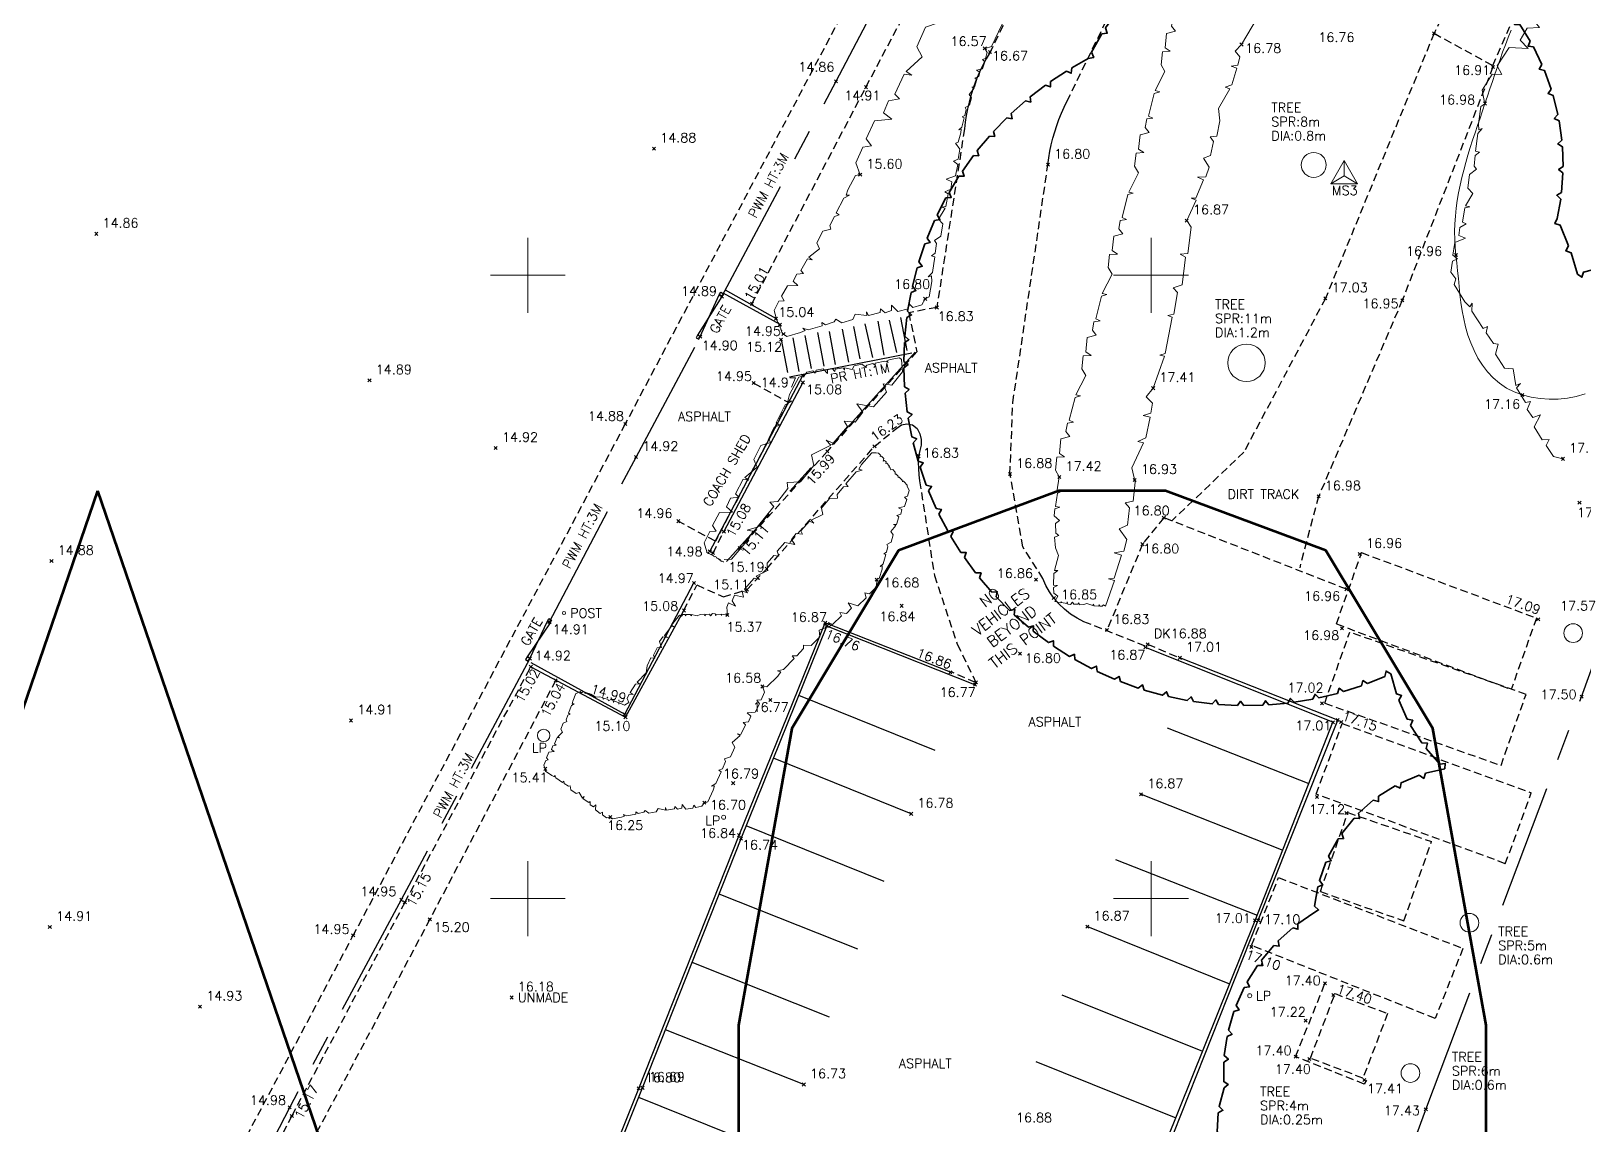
# Model space of a CAD drawing. Extents: x 521064 to 521635, y 174590 to 175241.
# Drawn here: x 521424.05 to 521473.9, y 174672.74 to 174707.84 of the extents above; entities that cross this region are included whole.
import ezdxf
from ezdxf.enums import TextEntityAlignment as Align

# ---------------------------------------------------------------- set-up
doc = ezdxf.new("R2010")
doc.units = 0
doc.header["$PDMODE"] = 3
doc.header["$PDSIZE"] = 0.05
for name, pattern in [('Centre', [7, 4, -1, 1, -1]), ('DASHED', [0.75, 0.5, -0.25]), ('HIDDEN', [0.375, 0.25, -0.125])]:
    doc.linetypes.add(name, pattern=pattern)
doc.layers.get('0').update_dxf_attribs({"linetype": 'CONTINUOUS', "lineweight": 18})
for name, color, linetype, lineweight in [('I031G_SURVEY-GRID', 7, 'CONTINUOUS', 18), ('I042T_SURVEY-STA', 1, 'CONTINUOUS', 13), ('I901G_TITLE-SHEET', 7, 'CONTINUOUS', 18), ('I910T_TXT-GEN-S', 7, 'CONTINUOUS', 13), ('I923G_SURVEY-POINT', 7, 'CONTINUOUS', 18), ('I923T_SURVEY-LEVEL', 7, 'CONTINUOUS', 13), ('I941G_TREE', 72, 'CONTINUOUS', 18), ('I941G_TREE-VEG', 6, 'CONTINUOUS', 35), ('I941T_TREE-TXT', 82, 'CONTINUOUS', 13), ('I952G_KERB', 5, 'CONTINUOUS', 25), ('I952G_KERB-DROP', 5, 'HIDDEN', 25), ('I976G_ST-FURN', 220, 'CONTINUOUS', 18), ('I976T_ST-FURN-TXT', 220, 'CONTINUOUS', 13), ('I991G_SLOPE', 21, 'DASHED', 18), ('I995G_VEGETATION', 102, 'CONTINUOUS', 18)]:
    doc.layers.add(name, color=color, linetype=linetype, lineweight=lineweight)
for name, color, linetype in [('I240G_STAIR', 10, 'CONTINUOUS'), ('I280G_BLDG-FRAME', 7, 'HIDDEN'), ('I940G_SURFACE', 200, 'HIDDEN'), ('I971G_FENCE', 5, 'Centre'), ('I973G_GATE', 20, 'CONTINUOUS'), ('I997G_ROAD_MARKING', 7, 'CONTINUOUS')]:
    doc.layers.add(name, color=color, linetype=linetype)
doc.styles.add('MONOTXT', font='simplex.shx')
doc.styles.get("Standard").update_dxf_attribs({"font": 'simplex.shx'})

# ---------------------------------------------------------------- blocks, each defined once
blk = doc.blocks.new('PT_STATION')
at = {"color": 0, "linetype": 'Continuous', "flags": 128}
for points in [[(0, 0.5), (-0.433, -0.25)], [(-0.433, -0.25), (0, 0), (0, 0.5)], [(0.433, -0.25), (0, 0.5)], [(0, 0), (0.433, -0.25)], [(-0.433, -0.25), (0.433, -0.25)]]:
    blk.add_lwpolyline(points, dxfattribs=at)
blk = doc.blocks.new('HER Vegitation')
at = {"color": 0, "linetype": 'ByBlock'}
blk.add_polyline3d([(-0.00004, -0.00003, 0), (0.00496, 0.00717, 0), (0.01646, 0.00967, 0), (0.02056, 0.00527, 0), (0.02246, 0.01117, 0), (0.03586, 0.01367, 0), (0.04366, 0.00467, 0), (0.04396, 0.01187, 0), (0.05246, 0.01397, 0), (0.05806, 0.00867, 0), (0.05866, 0.01307, 0), (0.07366, 0.01587, 0), (0.07616, 0.01117, 0), (0.07586, 0.01587, 0), (0.09056, 0.01277, 0), (0.09396, 0.01967, 0), (0.10836, 0.02277, 0), (0.11586, 0.01747, 0), (0.11806, 0.02087, 0), (0.12926, 0.02367, 0), (0.13396, 0.02057, 0), (0.13366, 0.02467, 0), (0.15176, 0.02867, 0), (0.15836, 0.02587, 0), (0.15586, 0.02897, 0), (0.16176, 0.03147, 0), (0.17966, 0.03497, 0), (0.18366, 0.03187, 0)], dxfattribs=at)
blk = doc.blocks.new('HEL Vegitation')
at = {"color": 0, "linetype": 'ByBlock'}
blk.add_polyline3d([(0, 0, 0), (0.0922, -0.0113, 0), (0.0935, 0.0101, 0), (0.0995, -0.0077, 0), (0.1821, -0.0154, 0), (0.1845, 0.0113, 0), (0.197, -0.0202, 0), (0.2387, -0.0214, 0), (0.2678, 0.0125, 0), (0.2868, -0.0125, 0), (0.3463, -0.0065, 0), (0.3601, 0.0113, 0), (0.3714, -0.0138, 0), (0.4361, -0.0065, 0), (0.4826, 0.015, 0), (0.5749, -0.0053, 0), (0.5749, 0.015, 0), (0.5927, -0.0089, 0), (0.6647, -0.0077, 0), (0.6659, 0.0166, 0), (0.6788, -0.0077, 0), (0.714, -0.0053, 0), (0.7306, 0.0202, 0), (0.7646, 0.0036, 0)], dxfattribs=at)

msp = doc.modelspace()

# ---------------------------------------------------------------- linework, layer by layer
at = {"layer": 'I031G_SURVEY-GRID'}
for p, q in [((521440, 174701.2), (521440, 174698.8)), ((521460, 174701.2), (521460, 174698.8)), ((521438.8, 174700), (521441.2, 174700)), ((521458.8, 174700), (521461.2, 174700)), ((521440, 174681.2), (521440, 174678.8)), ((521460, 174681.2), (521460, 174678.8)), ((521438.8, 174680), (521441.2, 174680)), ((521458.8, 174680), (521461.2, 174680))]:
    msp.add_line(p, q, dxfattribs=at)
at = {"layer": 'I240G_STAIR'}
for p, q in [((521450.448, 174698.362, 16.084), (521450.652, 174697.316, 16.083)), ((521450.818, 174698.442, 16.262), (521451.055, 174697.367, 16.255)), ((521451.229, 174698.532, 16.432), (521451.428, 174697.44, 16.429)), ((521451.599, 174698.556, 16.611), (521451.826, 174697.525, 16.599)), ((521451.964, 174698.644, 16.762), (521452.159, 174697.59, 16.778)), ((521448.124, 174697.937, 15.118), (521448.336, 174696.883, 15.13)), ((521448.501, 174697.992, 15.274), (521448.698, 174696.914, 15.284)), ((521448.893, 174698.065, 15.436), (521449.09, 174697.009, 15.446)), ((521449.293, 174698.166, 15.598), (521449.503, 174697.089, 15.607)), ((521449.674, 174698.196, 15.761), (521449.86, 174697.137, 15.76)), ((521450.084, 174698.269, 15.92), (521450.285, 174697.208, 15.922))]:
    msp.add_line(p, q, dxfattribs=at)
at = {"layer": 'I280G_BLDG-FRAME'}
for p, q in [((521465.95, 174688.815, 16.98), (521466.76, 174691.102, 16.96)), ((521466.76, 174691.102, 16.98), (521472.371, 174689.001, 17.09)), ((521472.371, 174689.001, 17.09), (521471.561, 174686.714, 17.05)), ((521465.574, 174686.269, 17.02), (521466.377, 174688.548, 16.98)), ((521465.95, 174688.815, 16.98), (521471.561, 174686.714, 17.05)), ((521472.036, 174686.554, 17.13), (521466.377, 174688.548, 16.98)), ((521471.233, 174684.275, 17.13), (521472.036, 174686.554, 17.13)), ((521465.574, 174686.269, 17.02), (521471.233, 174684.275, 17.13)), ((521465.303, 174683.354, 17.12), (521466.138, 174685.623, 17.13)), ((521466.138, 174685.623, 17.13), (521472.206, 174683.391, 17.13)), ((521471.371, 174681.121, 17.131), (521465.303, 174683.354, 17.12)), ((521471.371, 174681.121, 17.13), (521472.206, 174683.391, 17.13)), ((521465.435, 174680.223, 17.13), (521466.318, 174682.761, 17.13)), ((521466.318, 174682.761, 17.13), (521469.001, 174681.828, 17.13)), ((521468.118, 174679.29, 17.13), (521469.001, 174681.828, 17.13)), ((521463.226, 174678.498, 17.1), (521464.093, 174680.673, 17.1)), ((521464.093, 174680.673, 17.1), (521470.012, 174678.401, 17.1)), ((521465.435, 174680.223, 17.13), (521468.118, 174679.29, 17.13)), ((521469.117, 174676.153, 17.1), (521463.226, 174678.498, 17.1)), ((521470.012, 174678.401, 17.1), (521469.117, 174676.153, 17.1)), ((521465.118, 174674.88, 17.4), (521465.906, 174676.952, 17.4)), ((521465.906, 174676.952, 17.4), (521467.59, 174676.311, 17.4)), ((521467.59, 174676.311, 17.4), (521466.801, 174674.239, 17.4)), ((521466.801, 174674.239, 17.4), (521465.118, 174674.88, 17.4))]:
    msp.add_line(p, q, dxfattribs=at)
msp.add_polyline3d([(521447.246, 174696.541, 14.953), (521448.35, 174695.927, 14.968), (521446.016, 174691.464, 14.981), (521444.825, 174692.11, 14.958)], dxfattribs=at)
at = {"layer": 'I923G_SURVEY-POINT'}
for p in [(521469.085, 174707.764, 16.844), (521454.665, 174707.28, 16.568), (521462.902, 174707.407, 16.785), (521454.832, 174707.164, 16.671), (521449.89, 174706.225, 14.859), (521470.973, 174706.684, 16.911), (521450.849, 174706.038, 14.907), (521470.719, 174705.511, 16.984), (521444.047, 174704.063, 14.876), (521456.691, 174703.548, 16.8), (521450.666, 174703.227, 15.599), (521461.147, 174701.756, 16.871), (521426.145, 174701.331, 14.858), (521469.786, 174700.651, 16.964), (521446.229, 174699.32, 14.888), (521465.598, 174699.258, 17.03), (521447.189, 174699.084, 15.01), (521452.752, 174699.243, 16.804), (521453.124, 174698.968, 16.828), (521468.065, 174699.197, 16.951), (521447.962, 174698.609, 15.038), (521448.094, 174698.419, 14.949), (521445.53, 174698.029, 14.896), (521448.124, 174697.937, 15.118), (521448.203, 174698.113, 14.948), (521448.821, 174696.781, 14.97), (521434.917, 174696.629, 14.89), (521447.246, 174696.541, 14.953), (521448.825, 174696.559, 15.081), (521460.068, 174696.379, 17.409), (521471.915, 174696.161, 17.159), (521443.124, 174695.229, 14.881), (521438.968, 174694.459, 14.925), (521449.609, 174694.35, 15.987), (521451.124, 174694.511, 16.235), (521443.471, 174694.167, 14.919), (521452.54, 174694.197, 16.829), (521473.22, 174694.109, 17.133), (521455.473, 174693.623, 16.884), (521457.056, 174693.529, 17.421), (521459.477, 174693.431, 16.933), (521465.38, 174692.905, 16.98), (521473.754, 174692.702, 17.077), (521444.825, 174692.11, 14.958), (521446.29, 174691.774, 15.083), (521460.412, 174692.221, 16.801), (521459.725, 174691.371, 16.801), (521424.709, 174690.832, 14.88), (521445.84, 174691.14, 14.98), (521445.943, 174691.089, 14.991), (521446.801, 174691.248, 15.11), (521466.703, 174691.055, 16.958), (521447.664, 174690.583, 15.188), (521445.328, 174690.127, 14.974), (521447.031, 174689.911, 15.111), (521451.196, 174690.236, 16.681), (521456.305, 174690.237, 16.865), (521466.273, 174689.927, 16.959), (521451.999, 174689.394, 16.84), (521456.881, 174689.644, 16.852), (521440.692, 174688.877, 14.913), (521445.007, 174689.243, 15.084), (521446.402, 174689.099, 15.37), (521449.542, 174688.848, 16.871), (521472.427, 174688.961, 17.094), (521449.594, 174688.746, 16.76), (521458.589, 174688.618, 16.827), (521466.127, 174688.669, 16.982), (521455.791, 174687.86, 16.796), (521459.822, 174688.06, 16.868), (521459.891, 174688.16, 16.882), (521440.061, 174687.704, 14.916), (521440.095, 174687.435, 15.023), (521460.923, 174687.724, 17.009), (521440.89, 174686.997, 15.043), (521447.527, 174686.807, 16.576), (521453.559, 174687.263, 16.865), (521454.35, 174686.863, 16.765), (521454.379, 174686.939, 16.768), (521447.779, 174686.375, 16.77), (521473.821, 174686.479, 17.496), (521443.108, 174685.916, 14.988), (521443.131, 174685.82, 15.101), (521465.486, 174686.263, 17.018), (521434.325, 174685.715, 14.906), (521465.838, 174685.658, 17.014), (521465.993, 174685.729, 17.131), (521466.104, 174685.669, 17.153), (521440.558, 174684.165, 15.41), (521446.588, 174683.704, 16.79), (521459.681, 174683.347, 16.866), (521445.664, 174683.078, 16.702), (521465.326, 174683.26, 17.122), (521442.648, 174682.614, 16.252), (521452.303, 174682.719, 16.778), (521466.273, 174682.75, 17.129), (521446.777, 174682.037, 16.84), (521446.841, 174681.925, 16.737), (521435.934, 174679.962, 14.951), (521436.05, 174679.878, 15.149), (521436.853, 174679.338, 15.195), (521424.657, 174679.09, 14.912), (521434.393, 174678.824, 14.953), (521457.956, 174679.101, 16.865), (521463.338, 174679.301, 17.01), (521463.444, 174679.303, 17.104), (521463.219, 174678.446, 17.099), (521439.476, 174676.825, 16.183), (521465.586, 174677.284, 17.397), (521465.849, 174676.908, 17.398), (521429.477, 174676.534, 14.929), (521464.966, 174676.081, 17.222), (521464.641, 174674.931, 17.402), (521465.079, 174674.851, 17.397), (521443.556, 174673.909, 16.802), (521443.679, 174673.93, 16.694), (521448.855, 174674.035, 16.726), (521466.847, 174674.182, 17.411), (521432.355, 174673.304, 14.975), (521432.422, 174673.027, 15.168), (521468.822, 174673.238, 17.428)]:
    msp.add_point(p, dxfattribs=at)
at = {"layer": 'I940G_SURFACE'}
for points in [[(521423.953, 174659.132, 15.025), (521396.765, 174673.552, 14.884), (521369.735, 174687.919, 14.814), (521377.616, 174702.759, 14.769), (521383.864, 174714.576, 14.739), (521393.082, 174731.956, 14.683), (521402.219, 174749.18, 14.639), (521411.054, 174765.89, 14.584), (521415.708, 174774.645, 14.568), (521442.819, 174760.27, 14.654), (521469.976, 174745.87, 14.741), (521460.628, 174728.363, 14.807), (521451.785, 174711.587, 14.822), (521443.124, 174695.229, 14.881), (521434.393, 174678.824, 14.953)], [(521447.189, 174699.084, 15.01), (521450.849, 174706.038, 14.907), (521455.935, 174715.653, 14.873), (521459.082, 174721.712, 14.858), (521463.798, 174730.443, 14.822)], [(521462.891, 174723.144, 16.472), (521458.4, 174714.402, 16.544), (521454.832, 174707.164, 16.671), (521454.707, 174706.948, 16.675), (521454.592, 174706.726, 16.679), (521454.486, 174706.5, 16.684), (521454.389, 174706.269, 16.688), (521454.303, 174706.035, 16.692), (521454.226, 174705.797, 16.696), (521454.16, 174705.556, 16.7), (521454.111, 174705.343, 16.708), (521454.069, 174705.129, 16.717), (521454.036, 174704.913, 16.725), (521454.011, 174704.696, 16.733), (521453.124, 174698.968, 16.828), (521452.221, 174698.798, 16.782), (521452.487, 174697.548, 16.786), (521449.609, 174694.35, 15.987), (521446.801, 174691.248, 15.11)], [(521459.813, 174688.102, 16.871), (521458.078, 174688.793, 16.818), (521457.847, 174688.883, 16.824), (521457.625, 174688.995, 16.83), (521457.415, 174689.128, 16.835), (521457.22, 174689.282, 16.841), (521457.041, 174689.454, 16.846), (521456.881, 174689.644, 16.852), (521456.745, 174689.841, 16.858), (521456.628, 174690.05, 16.863), (521456.532, 174690.269, 16.869), (521455.885, 174691.283, 16.847), (521455.473, 174693.623, 16.884), (521455.565, 174695.917, 16.899), (521456.691, 174703.548, 16.8), (521456.719, 174703.764, 16.796), (521456.755, 174703.978, 16.791), (521456.799, 174704.191, 16.787), (521456.851, 174704.402, 16.782), (521456.908, 174704.605, 16.779), (521456.973, 174704.805, 16.776), (521457.045, 174705.002, 16.772), (521457.123, 174705.197, 16.769), (521457.209, 174705.39, 16.766), (521457.302, 174705.579, 16.762), (521461.017, 174713.2, 16.653)], [(521469.085, 174707.764, 16.844), (521465.598, 174699.258, 17.03)], [(521470.973, 174706.684, 16.911), (521468.065, 174699.197, 16.951), (521465.38, 174692.905, 16.98), (521464.771, 174690.616, 16.908)], [(521465.598, 174699.258, 17.03), (521462.983, 174694.326, 16.933), (521460.669, 174692.121, 16.824)], [(521447.664, 174690.583, 15.188), (521451.124, 174694.511, 16.235), (521451.838, 174695.096, 16.553), (521451.987, 174695.198, 16.624), (521452.163, 174695.234, 16.696), (521452.34, 174695.2, 16.767), (521452.49, 174695.082, 16.784), (521452.577, 174694.912, 16.801), (521452.622, 174694.729, 16.818), (521452.619, 174694.549, 16.822), (521452.575, 174694.373, 16.825), (521452.54, 174694.197, 16.829), (521452.531, 174693.997, 16.829), (521452.534, 174693.797, 16.83), (521452.548, 174693.598, 16.83), (521452.574, 174693.4, 16.831), (521453.046, 174690.37, 16.831), (521453.78, 174688.161, 16.777), (521454.379, 174686.939, 16.768)], [(521460.412, 174692.221, 16.801), (521459.725, 174691.371, 16.801)], [(521466.273, 174689.927, 16.959), (521460.412, 174692.221, 16.801)], [(521459.725, 174691.371, 16.801), (521458.589, 174688.618, 16.827)], [(521445.42, 174690.065, 14.99), (521446.276, 174689.683, 15.033), (521447.031, 174689.911, 15.111), (521447.664, 174690.583, 15.188)], [(521436.05, 174679.878, 15.149), (521440.103, 174687.459, 15.021)], [(521440.89, 174686.997, 15.043), (521436.853, 174679.338, 15.195), (521433.029, 174672.137, 15.236), (521430.025, 174666.419, 15.243)], [(521436.05, 174679.878, 15.149), (521432.422, 174673.027, 15.168), (521429.191, 174666.843, 15.189), (521430.034, 174666.42, 15.242)], [(521423.953, 174659.132, 15.025), (521434.393, 174678.824, 14.953)], [(521466.914, 174674.176, 17.408), (521466.843, 174674.044, 17.41), (521464.641, 174674.931, 17.402), (521465.586, 174677.284, 17.397)]]:
    msp.add_polyline3d(points, dxfattribs=at)
msp.add_polyline3d([(521469.085, 174707.764, 16.844), (521470.967, 174706.728, 16.904), (521472.767, 174710.828, 16.916), (521471.09, 174711.926, 16.811)], close=True, dxfattribs=at)
at = {"layer": 'I941G_TREE'}
for centre, radius in [((521465.224, 174703.541), 0.4), ((521463.063, 174697.192), 0.6), ((521473.549, 174688.519), 0.3), ((521470.22, 174679.224), 0.3), ((521468.326, 174674.403), 0.3)]:
    msp.add_circle(centre, radius, dxfattribs=at)
at = {"layer": 'I941G_TREE-VEG'}
for points in [[(521458.937, 174708.488), (521458.54, 174707.937), (521458.597, 174707.767), (521458.419, 174707.746)], [(521472.171, 174707.509), (521471.837, 174708.043), (521471.663, 174708.05), (521471.716, 174708.215)], [(521458.419, 174707.746), (521458.087, 174707.155), (521458.162, 174706.992), (521457.987, 174706.951)], [(521472.548, 174706.76), (521472.272, 174707.326), (521472.1, 174707.35), (521472.171, 174707.509)], [(521457.987, 174706.951), (521457.456, 174706.656), (521457.441, 174706.484), (521457.282, 174706.551)], [(521457.282, 174706.551), (521456.774, 174706.217), (521456.772, 174706.045), (521456.609, 174706.1)], [(521472.845, 174705.974), (521472.63, 174706.566), (521472.461, 174706.609), (521472.548, 174706.76)], [(521456.609, 174706.1), (521456.126, 174705.729), (521456.137, 174705.557), (521455.97, 174705.6)], [(521473.058, 174705.162), (521472.906, 174705.773), (521472.742, 174705.833), (521472.845, 174705.974)], [(521455.97, 174705.6), (521455.516, 174705.195), (521455.54, 174705.024), (521455.37, 174705.055)], [(521455.37, 174705.055), (521454.947, 174704.618), (521454.983, 174704.449), (521454.812, 174704.467)], [(521473.185, 174704.332), (521473.098, 174704.956), (521472.941, 174705.033), (521473.058, 174705.162)], [(521454.812, 174704.467), (521454.422, 174704), (521454.471, 174703.834), (521454.298, 174703.839)], [(521473.224, 174703.494), (521473.203, 174704.123), (521473.055, 174704.216), (521473.185, 174704.332)], [(521454.298, 174703.839), (521453.944, 174703.345), (521454.005, 174703.183), (521453.833, 174703.176)], [(521473.175, 174702.656), (521473.22, 174703.284), (521473.083, 174703.392), (521473.224, 174703.494)], [(521453.833, 174703.176), (521453.516, 174702.656), (521453.588, 174702.5), (521453.417, 174702.48)], [(521453.417, 174702.48), (521453.139, 174701.938), (521453.223, 174701.788), (521453.054, 174701.755)], [(521473.038, 174701.827), (521473.149, 174702.447), (521473.024, 174702.569), (521473.175, 174702.656)], [(521473.403, 174700.946), (521473.137, 174701.61), (521472.961, 174701.661), (521473.038, 174701.827)], [(521453.054, 174701.755), (521452.817, 174701.195), (521452.911, 174701.05), (521452.745, 174701.005)], [(521452.745, 174701.005), (521452.55, 174700.429), (521452.655, 174700.292), (521452.492, 174700.235)], [(521473.689, 174700.036), (521473.482, 174700.721), (521473.311, 174700.787), (521473.403, 174700.946)], [(521452.492, 174700.235), (521452.34, 174699.646), (521452.455, 174699.517), (521452.297, 174699.448)], [(521474.461, 174700.252), (521473.879, 174700.099), (521473.828, 174699.936), (521473.689, 174700.036)], [(521452.297, 174699.448), (521452.188, 174698.849), (521452.312, 174698.729), (521452.16, 174698.649)], [(521452.16, 174698.649), (521452.096, 174698.044), (521452.228, 174697.933), (521452.082, 174697.842)], [(521452.082, 174697.842), (521452.063, 174697.234), (521452.203, 174697.133), (521452.064, 174697.031)], [(521452.064, 174697.031), (521452.09, 174696.423), (521452.237, 174696.333), (521452.106, 174696.221)], [(521452.106, 174696.221), (521452.176, 174695.617), (521452.33, 174695.538), (521452.207, 174695.417)], [(521452.207, 174695.417), (521452.322, 174694.82), (521452.48, 174694.752), (521452.367, 174694.622)], [(521452.367, 174694.622), (521452.526, 174694.035), (521452.689, 174693.979), (521452.586, 174693.841)], [(521452.586, 174693.841), (521452.787, 174693.267), (521452.954, 174693.224), (521452.861, 174693.079)], [(521452.861, 174693.079), (521453.104, 174692.521), (521453.274, 174692.49), (521453.192, 174692.338)], [(521453.192, 174692.338), (521453.475, 174691.8), (521453.646, 174691.782), (521453.576, 174691.624)], [(521453.576, 174691.624), (521453.898, 174691.109), (521454.071, 174691.103), (521454.012, 174690.941)], [(521454.012, 174690.941), (521454.371, 174690.45), (521454.544, 174690.457), (521454.497, 174690.291)], [(521454.497, 174690.291), (521454.891, 174689.828), (521455.063, 174689.848), (521455.029, 174689.679)], [(521455.029, 174689.679), (521455.456, 174689.246), (521455.625, 174689.279), (521455.604, 174689.107)], [(521455.604, 174689.107), (521456.062, 174688.708), (521456.229, 174688.752), (521456.22, 174688.58)], [(521456.22, 174688.58), (521456.706, 174688.215), (521456.869, 174688.272), (521456.872, 174688.099)], [(521456.872, 174688.099), (521457.384, 174687.771), (521457.543, 174687.84), (521457.559, 174687.668)], [(521457.559, 174687.668), (521458.094, 174687.378), (521458.247, 174687.459), (521458.276, 174687.289)], [(521458.276, 174687.289), (521458.83, 174687.039), (521458.977, 174687.13), (521459.018, 174686.963)], [(521459.018, 174686.963), (521459.59, 174686.755), (521459.729, 174686.857), (521459.782, 174686.693)], [(521466.176, 174686.642), (521466.755, 174686.83), (521466.802, 174686.996), (521466.945, 174686.9)], [(521466.945, 174686.9), (521467.508, 174687.13), (521467.543, 174687.299), (521467.693, 174687.214)], [(521467.693, 174687.214), (521467.874, 174686.571), (521468.043, 174686.514), (521467.95, 174686.362)], [(521459.782, 174686.693), (521460.368, 174686.527), (521460.499, 174686.639), (521460.565, 174686.48)], [(521460.565, 174686.48), (521461.161, 174686.358), (521461.283, 174686.479), (521461.361, 174686.325)], [(521461.361, 174686.325), (521461.964, 174686.247), (521462.077, 174686.377), (521462.166, 174686.229)], [(521462.976, 174686.192), (521463.584, 174686.204), (521463.677, 174686.35), (521463.786, 174686.216)], [(521463.786, 174686.216), (521464.392, 174686.273), (521464.474, 174686.424), (521464.593, 174686.299)], [(521464.593, 174686.299), (521465.192, 174686.4), (521465.263, 174686.557), (521465.391, 174686.441)], [(521465.391, 174686.441), (521465.981, 174686.586), (521466.041, 174686.748), (521466.176, 174686.642)], [(521467.95, 174686.362), (521468.224, 174685.753), (521468.4, 174685.722), (521468.331, 174685.558)], [(521462.166, 174686.229), (521462.773, 174686.196), (521462.877, 174686.334), (521462.976, 174686.192)], [(521468.331, 174685.558), (521468.692, 174684.996), (521468.87, 174684.991), (521468.826, 174684.819)], [(521468.826, 174684.819), (521469.267, 174684.317), (521469.443, 174684.338), (521469.425, 174684.161)], [(521468.609, 174683.958), (521468.025, 174683.717), (521467.995, 174683.545), (521467.838, 174683.621)], [(521469.425, 174684.161), (521468.81, 174684.021), (521468.751, 174683.857), (521468.609, 174683.958)], [(521467.838, 174683.621), (521467.303, 174683.286), (521467.302, 174683.111), (521467.135, 174683.159)], [(521467.135, 174683.159), (521466.663, 174682.739), (521466.692, 174682.567), (521466.519, 174682.586)], [(521466.519, 174682.586), (521466.124, 174682.093), (521466.181, 174681.928), (521466.007, 174681.918)], [(521466.007, 174681.918), (521465.701, 174681.366), (521465.785, 174681.213), (521465.615, 174681.174)], [(521465.615, 174681.174), (521465.406, 174680.578), (521465.514, 174680.441), (521465.354, 174680.374)], [(521465.354, 174680.374), (521465.247, 174679.752), (521465.377, 174679.635), (521465.23, 174679.542)], [(521465.23, 174679.542), (521464.713, 174679.193), (521464.717, 174679.019), (521464.55, 174679.065)], [(521464.55, 174679.065), (521464.086, 174678.648), (521464.114, 174678.477), (521463.942, 174678.499)], [(521463.942, 174678.499), (521463.541, 174678.022), (521463.592, 174677.856), (521463.418, 174677.854)], [(521463.418, 174677.854), (521463.087, 174677.326), (521463.16, 174677.169), (521462.989, 174677.143)], [(521462.989, 174677.143), (521462.733, 174676.575), (521462.828, 174676.429), (521462.661, 174676.38)], [(521462.661, 174676.38), (521462.487, 174675.782), (521462.6, 174675.65), (521462.442, 174675.578)], [(521462.442, 174675.578), (521462.352, 174674.962), (521462.483, 174674.848), (521462.336, 174674.755)], [(521462.336, 174674.755), (521462.332, 174674.131), (521462.478, 174674.036), (521462.345, 174673.924)], [(521462.345, 174673.924), (521462.186, 174673.33), (521462.306, 174673.207), (521462.153, 174673.128)], [(521462.153, 174673.128), (521462.118, 174672.514), (521462.261, 174672.418), (521462.127, 174672.309)]]:
    msp.add_lwpolyline(points, dxfattribs=at)
at = {"layer": 'I952G_KERB'}
for points in [[(521448.094, 174698.419, 14.949), (521446.263, 174699.428, 14.891)], [(521447.962, 174698.609, 15.038), (521446.34, 174699.519, 14.988)], [(521445.84, 174691.14, 14.98), (521448.821, 174696.781, 14.97)], [(521448.825, 174696.559, 15.081), (521446.29, 174691.774, 15.083)], [(521440.091, 174687.571, 14.915), (521443.108, 174685.916, 14.988), (521445.328, 174690.127, 14.974)], [(521440.095, 174687.435, 15.023), (521443.131, 174685.82, 15.101), (521445.007, 174689.243, 15.084)], [(521446.777, 174682.037, 16.84), (521449.542, 174688.848, 16.871)], [(521453.559, 174687.263, 16.865), (521449.542, 174688.848, 16.871)], [(521446.841, 174681.925, 16.737), (521449.594, 174688.746, 16.76)], [(521454.35, 174686.863, 16.765), (521449.594, 174688.746, 16.76)], [(521446.217, 174648.172, 16.92), (521450.266, 174646.599, 17.007), (521453.571, 174654.887, 16.991), (521456.873, 174663.119, 16.999), (521460.092, 174671.215, 16.985), (521463.338, 174679.301, 17.01), (521465.838, 174685.658, 17.014), (521459.822, 174688.06, 16.868)], [(521446.033, 174647.847, 17.034), (521446.186, 174647.869, 17.03), (521446.202, 174648.043, 17.023), (521450.317, 174646.503, 17.15), (521453.688, 174654.853, 17.111), (521456.969, 174663.053, 17.117), (521460.235, 174671.248, 17.108), (521463.444, 174679.303, 17.104), (521465.993, 174685.729, 17.131), (521460.923, 174687.724, 17.009)], [(521441.229, 174654.126, 16.676), (521441.094, 174654.199, 16.69), (521441.126, 174654.365, 16.687), (521436.49, 174656.228, 16.716), (521439.49, 174663.746, 16.751), (521443.556, 174673.909, 16.802), (521446.777, 174682.037, 16.84)], [(521441.337, 174654.081, 16.55), (521441.351, 174654.31, 16.579), (521441.192, 174654.475, 16.608), (521436.653, 174656.311, 16.608), (521439.576, 174663.7, 16.654), (521443.679, 174673.93, 16.694), (521446.841, 174681.925, 16.737)]]:
    msp.add_polyline3d(points, dxfattribs=at)
at = {"layer": 'I952G_KERB-DROP'}
for points in [[(521445.943, 174691.089, 14.991), (521446.288, 174691.776, 15.084)], [(521445, 174689.243, 15.083), (521445.42, 174690.058, 14.99)], [(521459.891, 174688.16, 16.882), (521460.907, 174687.731, 17.01)], [(521454.367, 174686.931, 16.769), (521453.592, 174687.271, 16.865)]]:
    msp.add_polyline3d(points, dxfattribs=at)
at = {"layer": 'I971G_FENCE'}
for points in [[(521446.229, 174699.32, 14.888), (521449.89, 174706.225, 14.859), (521455.005, 174715.957, 14.833), (521458.226, 174721.984, 14.821), (521462.91, 174730.826, 14.798), (521467.159, 174738.822, 14.769), (521471.48, 174746.976, 14.955), (521464.193, 174750.817, 14.715), (521455.607, 174755.368, 14.674), (521443.425, 174761.831, 14.656)], [(521473.821, 174686.479, 17.496), (521476.21, 174693.116, 17.487), (521477.749, 174697.196, 17.422), (521486.373, 174720.268, 17.169), (521487.812, 174723.998, 17.131)], [(521440.692, 174688.877, 14.913), (521443.471, 174694.167, 14.919), (521445.53, 174698.029, 14.896)], [(521448.393, 174696.744, 14.957), (521452.427, 174697.537, 16.791), (521446.374, 174690.816, 15.024)], [(521440.061, 174687.704, 14.916), (521435.934, 174679.962, 14.951), (521432.355, 174673.304, 14.975), (521428.948, 174666.749, 15.037)], [(521468.822, 174673.238, 17.428), (521473.821, 174686.479, 17.496)], [(521466.751, 174667.569, 17.458), (521468.822, 174673.238, 17.428)]]:
    msp.add_polyline3d(points, dxfattribs=at)
at = {"layer": 'I973G_GATE'}
for points, elevation in [([(521445.533, 174698.037), (521445.445, 174698.084), (521445.397, 174697.997), (521445.485, 174697.949), (521445.533, 174698.037), (521446.141, 174699.368), (521446.189, 174699.456), (521446.277, 174699.408), (521446.229, 174699.32), (521446.141, 174699.368), (521446.229, 174699.32), (521445.445, 174698.084)], 14.888), ([(521440.061, 174687.704), (521439.974, 174687.753), (521439.925, 174687.667), (521440.011, 174687.617), (521440.061, 174687.704), (521440.624, 174688.897), (521440.674, 174688.984), (521440.76, 174688.934), (521440.711, 174688.847)], 14.916), ([(521440.624, 174688.897), (521440.711, 174688.847), (521439.974, 174687.753)], 14.916)]:
    msp.add_lwpolyline(points, dxfattribs=dict(at, elevation=elevation))
at = {"layer": 'I976G_ST-FURN'}
for centre, radius in [((521441.157, 174689.162, 14.916), 0.05), ((521440.508, 174685.236, 15.144), 0.2), ((521446.282, 174682.61, 16.818), 0.065), ((521463.167, 174676.883, 17.146), 0.065)]:
    msp.add_circle(centre, radius, dxfattribs=at)
at = {"layer": 'I991G_SLOPE'}
msp.add_polyline3d([(521473.931, 174696.194, 17.295), (521473.65, 174696.114, 17.275), (521473.363, 174696.058, 17.256), (521473.072, 174696.028, 17.237), (521472.779, 174696.023, 17.217), (521472.487, 174696.043, 17.198), (521472.199, 174696.09, 17.178), (521471.915, 174696.161, 17.159), (521471.655, 174696.257, 17.149), (521471.412, 174696.382, 17.139), (521471.189, 174696.534, 17.13), (521470.985, 174696.71, 17.12), (521470.801, 174696.905, 17.11), (521470.637, 174697.118, 17.1), (521470.493, 174697.345, 17.091), (521470.368, 174697.583, 17.081), (521470.261, 174697.83, 17.071), (521470.171, 174698.084, 17.061), (521470.096, 174698.341, 17.052), (521470.035, 174698.601, 17.042), (521469.986, 174698.863, 17.032), (521469.947, 174699.123, 17.022), (521469.914, 174699.382, 17.013), (521469.888, 174699.64, 17.003), (521469.864, 174699.895, 16.993), (521469.84, 174700.148, 16.983), (521469.815, 174700.4, 16.974), (521469.786, 174700.651, 16.964), (521469.761, 174700.901, 16.965), (521469.747, 174701.151, 16.966), (521469.744, 174701.402, 16.967), (521469.751, 174701.652, 16.968), (521469.769, 174701.901, 16.969), (521469.795, 174702.15, 16.97), (521469.829, 174702.398, 16.971), (521469.872, 174702.645, 16.972), (521469.921, 174702.89, 16.973), (521469.976, 174703.134, 16.974), (521470.037, 174703.377, 16.975), (521470.102, 174703.618, 16.976), (521470.172, 174703.858, 16.977), (521470.245, 174704.097, 16.978), (521470.321, 174704.334, 16.979), (521470.399, 174704.571, 16.98), (521470.478, 174704.806, 16.981), (521470.559, 174705.041, 16.982), (521470.639, 174705.276, 16.983), (521470.719, 174705.511, 16.984), (521470.799, 174705.747, 16.983), (521470.878, 174705.983, 16.982), (521470.958, 174706.219, 16.98), (521471.038, 174706.456, 16.979), (521471.119, 174706.692, 16.978), (521471.201, 174706.928, 16.976), (521471.285, 174707.164, 16.975), (521471.372, 174707.399, 16.974), (521471.462, 174707.634, 16.973), (521471.554, 174707.868, 16.971)], dxfattribs=at)
at = {"layer": 'I995G_VEGETATION'}
for points, elevation in [([(521460.448, 174706.537), (521460.322, 174706.752), (521460.368, 174707.172), (521460.618, 174707.187), (521460.449, 174707.295), (521460.498, 174707.758), (521460.787, 174707.837), (521460.66, 174707.992), (521460.708, 174708.267), (521460.906, 174708.294), (521460.769, 174708.354), (521460.953, 174709.09), (521461.126, 174709.138), (521460.981, 174709.176), (521461.296, 174709.789)], 17.421), ([(521459.6, 174703.285), (521459.474, 174703.5), (521459.52, 174703.92), (521459.77, 174703.935), (521459.601, 174704.043), (521459.65, 174704.506), (521459.939, 174704.585), (521459.812, 174704.74), (521459.86, 174705.015), (521460.058, 174705.042), (521459.921, 174705.102), (521460.105, 174705.838), (521460.278, 174705.886), (521460.133, 174705.924), (521460.448, 174706.537)], 17.421), ([(521458.752, 174700.033), (521458.626, 174700.248), (521458.672, 174700.668), (521458.922, 174700.683), (521458.753, 174700.791), (521458.802, 174701.254), (521459.091, 174701.334), (521458.964, 174701.488), (521459.012, 174701.763), (521459.21, 174701.79), (521459.073, 174701.851), (521459.257, 174702.587), (521459.431, 174702.634), (521459.285, 174702.672), (521459.6, 174703.285)], 17.421), ([(521461.147, 174701.756), (521461.286, 174701.548), (521461.179, 174700.704), (521460.93, 174700.675), (521461.105, 174700.577), (521460.998, 174699.691), (521460.713, 174699.595), (521460.849, 174699.448), (521460.732, 174698.749), (521460.536, 174698.71), (521460.677, 174698.658), (521460.45, 174697.491), (521460.28, 174697.434), (521460.427, 174697.404), (521460.068, 174696.379)], 16.871), ([(521457.904, 174696.781), (521457.778, 174696.997), (521457.824, 174697.417), (521458.074, 174697.431), (521457.905, 174697.539), (521457.954, 174698.002), (521458.243, 174698.082), (521458.117, 174698.236), (521458.164, 174698.511), (521458.363, 174698.539), (521458.225, 174698.599), (521458.409, 174699.335), (521458.583, 174699.382), (521458.437, 174699.42), (521458.752, 174700.033)], 17.421), ([(521457.056, 174693.529), (521456.93, 174693.745), (521456.976, 174694.165), (521457.226, 174694.179), (521457.058, 174694.287), (521457.106, 174694.75), (521457.396, 174694.83), (521457.269, 174694.984), (521457.317, 174695.259), (521457.515, 174695.287), (521457.377, 174695.347), (521457.561, 174696.083), (521457.735, 174696.131), (521457.59, 174696.168), (521457.904, 174696.781)], 17.421), ([(521446.402, 174689.099), (521446.39, 174689.349), (521446.433, 174689.487), (521446.661, 174689.385), (521446.561, 174689.558), (521446.626, 174689.734), (521446.92, 174689.671), (521446.879, 174689.866), (521446.856, 174689.875), (521447.044, 174689.808), (521446.95, 174689.925), (521447.261, 174690.28), (521447.437, 174690.242), (521447.326, 174690.343), (521447.692, 174690.523)], 15.37)]:
    msp.add_lwpolyline(points, dxfattribs=dict(at, elevation=elevation))
at = {"layer": 'I997G_ROAD_MARKING'}
for p, q in [((521453.069, 174684.75), (521448.693, 174686.516)), ((521460.514, 174685.478), (521465.064, 174683.689)), ((521452.303, 174682.719), (521447.881, 174684.504)), ((521459.681, 174683.347), (521464.226, 174681.559)), ((521451.43, 174680.548), (521447.005, 174682.334)), ((521458.862, 174681.253), (521463.403, 174679.467)), ((521450.585, 174678.378), (521446.134, 174680.138)), ((521457.956, 174679.101), (521462.522, 174677.268)), ((521449.683, 174676.199), (521445.267, 174677.945)), ((521457.133, 174676.914), (521461.652, 174675.1)), ((521448.855, 174674.035), (521444.415, 174675.791)), ((521456.302, 174674.775), (521460.797, 174672.97)), ((521447.971, 174671.848), (521443.555, 174673.62))]:
    msp.add_line(p, q, dxfattribs=at)

# ---------------------------------------------------------------- block references
at = {"layer": 'I042T_SURVEY-STA'}
msp.add_blockref('PT_STATION', (521466.199, 174703.187), dxfattribs=at)
at = {"layer": 'I995G_VEGETATION', "linetype": 'Continuous'}
for name, p, xscale, yscale, zscale, rotation in [('HEL Vegitation', (521462.902, 174707.407, 16.785), 21.10136334774362, 21.10136334774362, 21.10136334774362, 66.3130535259407), ('HER Vegitation', (521458.243, 174714.576, 16.41), 43.59601732780006, 43.59601732780006, 43.59601732780006, 234.0865929031611), ('HER Vegitation', (521470.719, 174705.498, 16.985), 51.27789950311358, 51.27789950311358, 51.27789950311358, 45.92953146962117), ('HER Vegitation', (521450.666, 174703.227, 15.599), 46.7218728290012, 46.7218728290012, 46.7218728290012, 54.22348957568725), ('HER Vegitation', (521454.665, 174707.28, 16.568), 17.07366717583358, 17.07366717583358, 17.07366717583358, 243.0786665573158), ('HEL Vegitation', (521461.147, 174701.756, 16.871), 7.738820934533728, 7.738820934533728, 7.738820934533728, 72.47075086961424), ('HER Vegitation', (521469.784, 174699.886, 16.954), 30.52068529513939, 30.52068529513939, 30.52068529513939, 70.74383935307425), ('HER Vegitation', (521453.727, 174704.239, 16.661), 27.30812553531757, 27.30812553531757, 27.30812553531757, 249.16852591806), ('HER Vegitation', (521447.964, 174698.631, 15.072), 28.60056239760433, 28.60056239760433, 28.60056239760433, 49.7640020299651), ('HER Vegitation', (521473.22, 174694.109, 17.133), 36.06300151829182, 36.06300151829182, 36.06300151829182, 110.9556182814128), ('HER Vegitation', (521452.752, 174699.243, 16.804), 25.14465568660182, 25.14465568660182, 25.14465568660182, 184.1513511265067), ('HER Vegitation', (521448.203, 174698.113, 14.948), 3.05931507209064, 3.05931507209064, 3.05931507209064, 105.022812381827), ('HER Vegitation', (521448.868, 174696.77, 15.08), 17.01410596646096, 17.01410596646096, 17.01410596646096, 359.7842434423961), ('HER Vegitation', (521445.742, 174691.125, 14.983), 34.61686013628453, 34.61686013628453, 34.61686013628453, 51.23747807704899), ('HER Vegitation', (521451.995, 174697.298, 16.696), 46.00990139477312, 46.00990139477312, 46.00990139477312, 218.5410550202642), ('HEL Vegitation', (521458.54, 174689.388, 17.271), 9.359602568408414, 9.359602568408414, 9.359602568408414, 77.39643660114103), ('HER Vegitation', (521447.692, 174690.525, 15.223), 27.58465540179605, 27.58465540179605, 27.58465540179605, 37.46033882072111), ('HER Vegitation', (521451.183, 174694.3, 16.227), 7.810314879459286, 7.810314879459286, 7.810314879459286, 302.8664759107488), ('HEL Vegitation', (521457.056, 174693.529, 17.421), 5.226897501487359, 5.226897501487359, 5.226897501487359, 267.6502194585809), ('HER Vegitation', (521452.169, 174693.23, 16.728), 16.88920287329755, 16.88920287329755, 16.88920287329755, 242.2060602098518), ('HER Vegitation', (521446.291, 174690.81, 15.015), 3.395575432055391, 3.395575432055391, 3.395575432055391, 140.4027854625498), ('HER Vegitation', (521451.196, 174690.236, 16.681), 26.94166851681564, 26.94166851681564, 26.94166851681564, 213.2746786627142), ('HEL Vegitation', (521456.912, 174689.535, 17.3), 2.138462715579164, 2.138462715579164, 2.138462715579164, 354.5560079880096), ('HEL Vegitation', (521444.866, 174689.096, 15.089), 4.431765098588813, 4.431765098588813, 4.431765098588813, 238.242048685023), ('HEL Vegitation', (521446.402, 174689.099, 15.37), 2.009222958589061, 2.009222958589061, 2.009222958589061, 179.8612605494368), ('HER Vegitation', (521440.558, 174684.165, 15.41), 14.22760579225608, 14.22760579225608, 14.22760579225608, 56.91380723882469), ('HEL Vegitation', (521443.096, 174686.206, 14.977), 1.960830678455524, 1.960830678455524, 1.960830678455524, 162.4285607374177), ('HER Vegitation', (521447.527, 174686.807, 16.576), 22.358212577469, 22.358212577469, 22.358212577469, 233.6641456301202), ('HER Vegitation', (521442.648, 174682.614, 16.252), 13.96119140018554, 13.96119140018554, 13.96119140018554, 133.6352980594583), ('HER Vegitation', (521445.664, 174683.078, 16.702), 16.37337709059767, 16.37337709059767, 16.37337709059767, 178.9544324324463)]:
    msp.add_blockref(name, p, dxfattribs=dict(at, xscale=xscale, yscale=yscale, zscale=zscale, rotation=rotation))

# ---------------------------------------------------------------- texts
at = {"layer": 'I042T_SURVEY-STA', "style": 'MONOTXT'}
msp.add_text('MS3', height=0.3, dxfattribs=at).set_placement((521465.808, 174702.573))
at = {"layer": 'I901G_TITLE-SHEET'}
msp.add_text('A0', height=40, dxfattribs=at).set_placement((521410.755, 174653.079))
at = {"layer": 'I910T_TXT-GEN-S', "style": 'MONOTXT'}
for s, rotation, p in [('PWM HT:3M', 62.0677, (521447.322, 174701.808)), ('PR HT:1M', 11.1203, (521449.741, 174696.525)), ('COACH SHED', 59.6209, (521445.86, 174692.546)), ('PWM HT:3M', 62.2847, (521441.347, 174690.554)), ('PWM HT:3M', 61.9398, (521437.207, 174682.558))]:
    msp.add_text(s, height=0.3, rotation=rotation, dxfattribs=at).set_placement(p)
for rotation, p in [(61.514, (521446.173, 174698.589)), (60.376, (521440.117, 174688.567))]:
    msp.add_text('GATE', height=0.3, rotation=rotation, dxfattribs=at).set_placement(p, align=Align.MIDDLE)
for s, p in [('ASPHALT', (521452.738, 174696.884)), ('ASPHALT', (521444.816, 174695.321)), ('DIRT TRACK', (521462.456, 174692.826)), ('ASPHALT', (521456.067, 174685.527)), ('UNMADE', (521439.676, 174676.675)), ('ASPHALT', (521451.906, 174674.562))]:
    msp.add_text(s, height=0.3, dxfattribs=at).set_placement(p)
at = {"layer": 'I923T_SURVEY-LEVEL', "style": 'MONOTXT'}
for s, p in [('16.76', (521465.371, 174707.487, 16.761)), ('16.57', (521453.566, 174707.359, 16.568)), ('16.78', (521463.022, 174707.139, 16.785)), ('14.86', (521448.68, 174706.534, 14.859)), ('16.67', (521454.895, 174706.896, 16.671)), ('16.91', (521469.729, 174706.432, 16.911)), ('14.91', (521450.156, 174705.619, 14.907)), ('16.98', (521469.247, 174705.485, 16.984)), ('14.88', (521444.247, 174704.264, 14.876)), ('16.80', (521456.891, 174703.748, 16.8)), ('15.60', (521450.866, 174703.427, 15.599)), ('14.86', (521426.345, 174701.531, 14.858)), ('16.87', (521461.347, 174701.956, 16.871)), ('16.96', (521468.185, 174700.628, 16.964)), ('16.80', (521451.755, 174699.564, 16.804)), ('14.89', (521444.912, 174699.345, 14.888)), ('17.03', (521465.798, 174699.458, 17.03)), ('15.04', (521448.036, 174698.671, 15.038)), ('16.83', (521453.151, 174698.536, 16.828)), ('16.95', (521466.788, 174698.945, 16.951)), ('14.95', (521446.964, 174698.062, 14.948)), ('14.90', (521445.577, 174697.602, 14.896)), ('15.12', (521447.002, 174697.555, 15.118)), ('14.89', (521435.117, 174696.829, 14.89)), ('14.95', (521446.034, 174696.612, 14.953)), ('17.41', (521460.268, 174696.579, 17.409)), ('14.97', (521447.473, 174696.413, 14.97)), ('15.08', (521448.929, 174696.188, 15.081)), ('17.16', (521470.691, 174695.717, 17.159)), ('14.88', (521441.926, 174695.333, 14.881)), ('14.92', (521439.168, 174694.659, 14.925)), ('14.92', (521443.671, 174694.367, 14.919)), ('16.83', (521452.681, 174694.151, 16.829)), ('17.13', (521473.42, 174694.309, 17.133)), ('16.88', (521455.673, 174693.823, 16.884)), ('17.42', (521457.256, 174693.729, 17.421)), ('16.93', (521459.677, 174693.631, 16.933)), ('16.98', (521465.58, 174693.105, 16.98)), ('14.96', (521443.482, 174692.214, 14.958)), ('16.80', (521459.44, 174692.298, 16.801)), ('17.08', (521473.674, 174692.237, 17.077)), ('14.88', (521424.909, 174691.032, 14.88)), ('16.80', (521459.749, 174691.079, 16.801)), ('16.96', (521466.903, 174691.255, 16.958)), ('14.98', (521444.449, 174690.987, 14.98)), ('14.97', (521444.167, 174690.128, 14.974)), ('15.19', (521446.44, 174690.49, 15.188)), ('16.86', (521455.053, 174690.29, 16.865)), ('15.11', (521445.947, 174689.927, 15.111)), ('16.68', (521451.408, 174689.988, 16.681)), ('16.85', (521457.114, 174689.606, 16.852)), ('16.96', (521464.912, 174689.557, 16.959)), ('15.08', (521443.667, 174689.238, 15.084)), ('17.57', (521473.129, 174689.248, 17.566)), ('15.37', (521446.373, 174688.572, 15.37)), ('16.87', (521448.439, 174688.883, 16.871)), ('16.84', (521451.281, 174688.905, 16.84)), ('16.83', (521458.789, 174688.818, 16.827)), ('14.91', (521440.797, 174688.49, 14.913)), ('DK16.88', (521460.091, 174688.36, 16.882)), ('16.98', (521464.884, 174688.299, 16.982)), ('14.92', (521440.222, 174687.646, 14.915)), ('16.80', (521455.95, 174687.568, 16.796)), ('16.87', (521458.661, 174687.67, 16.868)), ('17.01', (521461.123, 174687.924, 17.009)), ('16.58', (521446.331, 174686.934, 16.576)), ('17.02', (521464.379, 174686.618, 17.018)), ('16.77', (521453.215, 174686.47, 16.765)), ('17.50', (521472.502, 174686.404, 17.496)), ('14.91', (521434.525, 174685.915, 14.906)), ('16.77', (521447.213, 174685.997, 16.77)), ('15.10', (521442.134, 174685.388, 15.101)), ('17.01', (521464.632, 174685.401, 17.014)), ('15.41', (521439.475, 174683.735, 15.41)), ('16.79', (521446.261, 174683.859, 16.79)), ('16.87', (521459.881, 174683.547, 16.866)), ('16.70', (521445.843, 174682.857, 16.702)), ('16.78', (521452.503, 174682.919, 16.778)), ('17.12', (521465.07, 174682.717, 17.122)), ('16.25', (521442.544, 174682.202, 16.252)), ('16.84', (521445.526, 174681.952, 16.84)), ('16.74', (521446.871, 174681.574, 16.737)), ('14.95', (521434.62, 174680.082, 14.951)), ('14.91', (521424.857, 174679.29, 14.912)), ('16.87', (521458.156, 174679.301, 16.865)), ('17.01', (521462.046, 174679.221, 17.01)), ('17.10', (521463.634, 174679.185, 17.104)), ('14.95', (521433.116, 174678.868, 14.953)), ('15.20', (521436.973, 174678.933, 15.195)), ('17.40', (521464.29, 174677.221, 17.397)), ('14.93', (521429.677, 174676.734, 14.929)), ('16.18', (521439.676, 174677.025, 16.183)), ('17.22', (521463.81, 174676.214, 17.222)), ('17.40', (521463.353, 174674.976, 17.402)), ('16.80', (521443.756, 174674.109, 16.802)), ('16.69', (521443.879, 174674.13, 16.694)), ('16.73', (521449.055, 174674.235, 16.726)), ('17.40', (521463.973, 174674.38, 17.397)), ('17.41', (521466.931, 174673.754, 17.411)), ('14.98', (521431.077, 174673.384, 14.975)), ('16.88', (521455.666, 174672.824, 16.881)), ('17.43', (521467.471, 174673.051, 17.428))]:
    msp.add_text(s, height=0.3, dxfattribs=at).set_placement(p)
for s, rotation, p in [('15.01', 61.0846, (521447.188, 174699.158, 15.01)), ('16.23', 35.2176, (521451.131, 174694.655, 16.235)), ('15.99', 48.6914, (521449.124, 174693.236, 15.987)), ('15.08', 60.6795, (521446.609, 174691.565, 15.083)), ('15.11', 50.1104, (521447.037, 174690.958, 15.11)), ('17.09', 340.416, (521471.346, 174689.493, 17.094)), ('16.76', 337.4021, (521449.508, 174688.379, 16.76)), ('16.86', 339.0504, (521452.446, 174687.767, 16.865)), ('15.02', 61.049, (521439.838, 174686.25, 15.023)), ('15.04', 61.8868, (521440.667, 174685.794, 15.043)), ('14.99', 343.8108, (521441.993, 174686.6, 14.988)), ('17.15', 341.301, (521466.105, 174685.738, 17.153)), ('15.15', 61.1614, (521436.356, 174679.71, 15.149)), ('17.10', 339.7751, (521463.005, 174678.088, 17.099)), ('17.40', 341.3505, (521465.934, 174676.981, 17.398)), ('15.17', 62.5924, (521432.758, 174672.893, 15.168))]:
    msp.add_text(s, height=0.3, rotation=rotation, dxfattribs=at).set_placement(p)
at = {"layer": 'I941T_TREE-TXT', "style": 'MONOTXT'}
for s, p in [('TREE', (521463.861, 174705.229)), ('SPR:8m', (521463.861, 174704.779)), ('DIA:0.8m', (521463.861, 174704.329)), ('TREE', (521462.055, 174698.918)), ('SPR:11m', (521462.055, 174698.468)), ('DIA:1.2m', (521462.055, 174698.018)), ('TREE', (521471.143, 174678.795)), ('SPR:5m', (521471.143, 174678.345)), ('DIA:0.6m', (521471.143, 174677.895)), ('TREE', (521469.656, 174674.77)), ('SPR:6m', (521469.656, 174674.32)), ('TREE', (521463.501, 174673.658)), ('DIA:0.6m', (521469.656, 174673.87)), ('SPR:4m', (521463.501, 174673.208)), ('DIA:0.25m', (521463.501, 174672.758))]:
    msp.add_text(s, height=0.3, dxfattribs=at).set_placement(p)
at = {"layer": 'I976T_ST-FURN-TXT', "style": 'MONOTXT'}
for s, p in [('POST', (521441.357, 174689.012)), ('LP', (521440.126, 174684.686)), ('LP', (521445.692, 174682.351)), ('LP', (521463.367, 174676.733))]:
    msp.add_text(s, height=0.3, dxfattribs=at).set_placement(p)
at = {"layer": 'I997G_ROAD_MARKING', "insert": (521454.718, 174689.805), "char_height": 0.35012, "width": 2.97565, "attachment_point": 2, "rotation": 37.3255, "style": 'MONOTXT'}
msp.add_mtext('NO VEHICLES BEYOND THIS POINT', dxfattribs=at)

doc.saveas('drawing.dxf')
